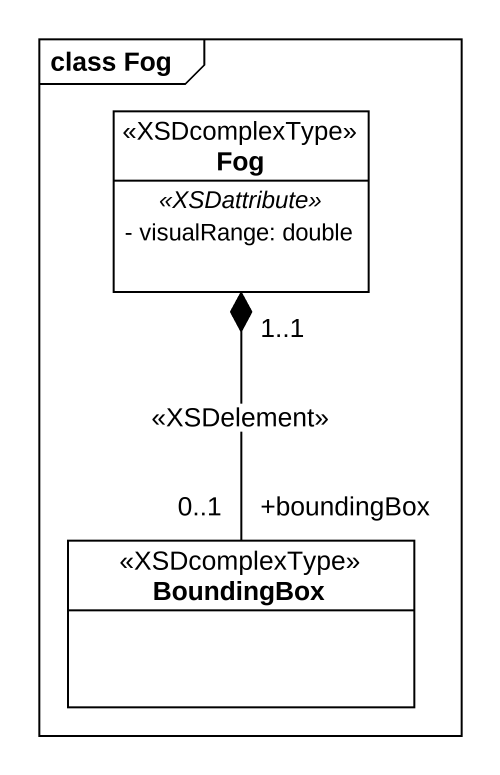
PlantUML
@startuml
mainframe class Fog
hide circle
hide empty members
skinparam classAttributeIconSize 0
class Fog <<XSDcomplexType>> {
  .. <<XSDattribute>> ..
  - visualRange: double
}
class BoundingBox <<XSDcomplexType>>
Fog "1..1" *-- "+boundingBox\n0..1" BoundingBox : <<XSDelement>>
@enduml
